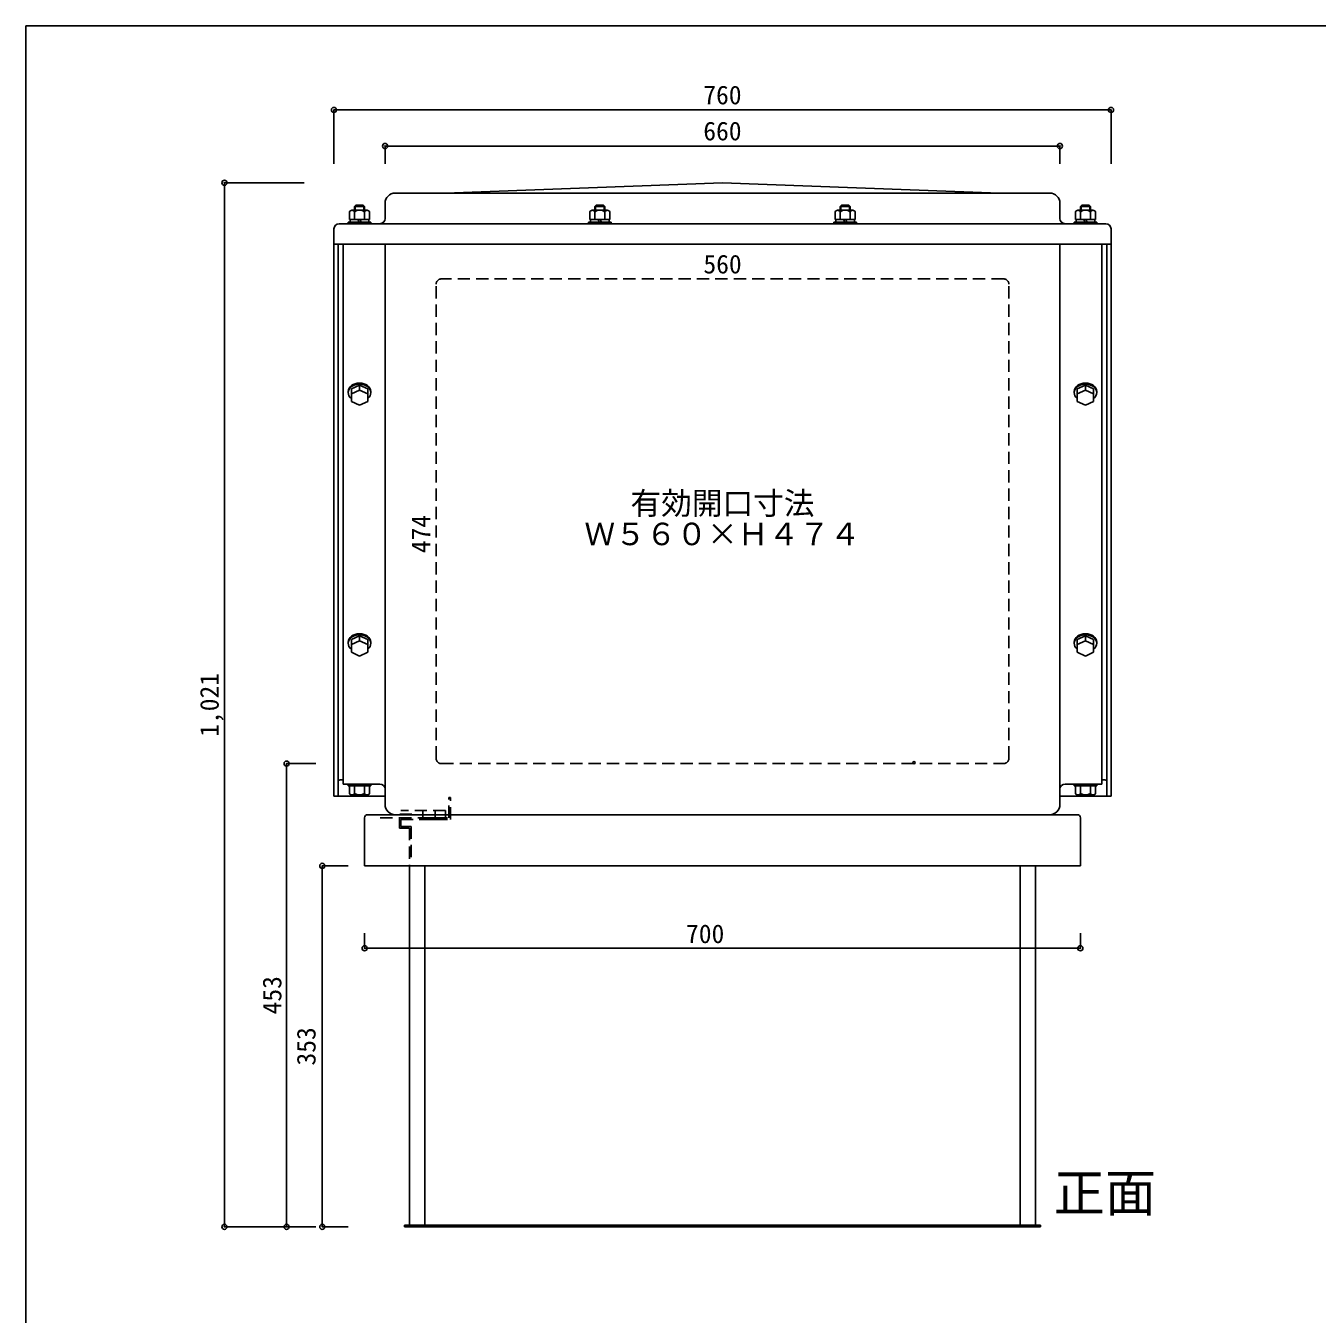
# Model space of a CAD drawing. Units: millimetres at full size, sheet at 1:10. Extents: x -10475 to 9199, y -10092 to 10143.
# Drawn here: x -6012 to -4749, y -4380 to -3120 of the extents above; entities that cross this region are included whole.
import ezdxf
from ezdxf.enums import TextEntityAlignment as Align

# ---------------------------------------------------------------- set-up
doc = ezdxf.new("R2010")
doc.units = ezdxf.units.MM
doc.header["$LTSCALE"] = 10
doc.header["$PDMODE"] = 32
doc.header["$PDSIZE"] = 5
doc.linetypes.add('DASHED1', pattern=[1.8, 1.2, -0.6])
for name, color, linetype in [('0-0_FRP', 7, 'Continuous'), ('0-1_SUS', 7, 'Continuous'), ('0-3_開口寸法', 2, 'DASHED1'), ('0-8_FRP寸法', 3, 'Continuous'), ('0-F_図面枠', 7, 'Continuous')]:
    doc.layers.add(name, color=color, linetype=linetype)
doc.styles.add('ＭＳ ゴシック', font='')
doc.styles.get('ＭＳ ゴシック').set_extended_font_data('MS Gothic')

msp = doc.modelspace()

# ---------------------------------------------------------------- linework, layer by layer
at = {"layer": '0-0_FRP'}
for p, q in [((-6011.52, -3119.95), (-2011.52, -3119.95)), ((-5680.16, -3296.73), (-5681.66, -3295.23)), ((-5445.16, -3296.73), (-5446.66, -3295.23)), ((-5205.16, -3296.73), (-5206.66, -3295.23)), ((-4970.16, -3296.73), (-4971.66, -3295.23)), ((-5694.97, -3309.34), (-5694.97, -3301.75)), ((-5677.8, -3300.34), (-5692.52, -3300.34)), ((-5690.16, -3296.73), (-5680.16, -3296.73)), ((-5690.16, -3296.73), (-5690.16, -3300.34)), ((-5690.07, -3309.34), (-5690.07, -3301.75)), ((-5680.25, -3309.34), (-5680.25, -3301.75)), ((-5680.16, -3300.34), (-5680.16, -3296.73)), ((-5675.34, -3309.34), (-5675.34, -3301.75)), ((-5459.97, -3309.34), (-5459.97, -3301.75)), ((-5442.8, -3300.34), (-5457.52, -3300.34)), ((-5455.16, -3296.73), (-5445.16, -3296.73)), ((-5455.16, -3296.73), (-5455.16, -3300.34)), ((-5455.07, -3309.34), (-5455.07, -3301.75)), ((-5445.25, -3309.34), (-5445.25, -3301.75)), ((-5445.16, -3300.34), (-5445.16, -3296.73)), ((-5440.34, -3309.34), (-5440.34, -3301.75)), ((-5219.97, -3309.34), (-5219.97, -3301.75)), ((-5202.8, -3300.34), (-5217.52, -3300.34)), ((-5215.16, -3296.73), (-5205.16, -3296.73)), ((-5215.16, -3296.73), (-5215.16, -3300.34)), ((-5215.07, -3309.34), (-5215.07, -3301.75)), ((-5205.25, -3309.34), (-5205.25, -3301.75)), ((-5205.16, -3300.34), (-5205.16, -3296.73)), ((-5200.34, -3309.34), (-5200.34, -3301.75)), ((-4984.97, -3309.34), (-4984.97, -3301.75)), ((-4967.8, -3300.34), (-4982.52, -3300.34)), ((-4980.16, -3296.73), (-4970.16, -3296.73)), ((-4980.16, -3296.73), (-4980.16, -3300.34)), ((-4980.07, -3309.34), (-4980.07, -3301.75)), ((-4970.25, -3309.34), (-4970.25, -3301.75)), ((-4970.16, -3300.34), (-4970.16, -3296.73)), ((-4965.34, -3309.34), (-4965.34, -3301.75)), ((-5696.16, -3311.84), (-5696.16, -3313.44)), ((-5676.16, -3311.84), (-5696.16, -3311.84)), ((-5675.34, -3309.34), (-5694.97, -3309.34)), ((-5694.36, -3311.84), (-5694.36, -3309.34)), ((-5685.4, -3309.34), (-5694.1, -3309.34)), ((-5686.54, -3311.84), (-5694.1, -3311.84)), ((-5686.8, -3309.34), (-5685.66, -3311.84)), ((-5683.51, -3311.84), (-5684.65, -3309.34)), ((-5674.16, -3311.84), (-5684.39, -3311.84)), ((-5675.7, -3309.34), (-5683.25, -3309.34)), ((-5675.96, -3309.34), (-5675.96, -3311.84)), ((-5674.16, -3311.84), (-5674.16, -3313.44)), ((-5461.16, -3311.84), (-5461.16, -3313.44)), ((-5441.16, -3311.84), (-5461.16, -3311.84)), ((-5440.34, -3309.34), (-5459.97, -3309.34)), ((-5459.36, -3311.84), (-5459.36, -3309.34)), ((-5450.4, -3309.34), (-5459.1, -3309.34)), ((-5451.54, -3311.84), (-5459.1, -3311.84)), ((-5451.8, -3309.34), (-5450.66, -3311.84)), ((-5448.51, -3311.84), (-5449.65, -3309.34)), ((-5439.16, -3311.84), (-5449.39, -3311.84)), ((-5440.7, -3309.34), (-5448.25, -3309.34)), ((-5440.96, -3309.34), (-5440.96, -3311.84)), ((-5439.16, -3311.84), (-5439.16, -3313.44)), ((-5221.16, -3311.84), (-5221.16, -3313.44)), ((-5201.16, -3311.84), (-5221.16, -3311.84)), ((-5200.34, -3309.34), (-5219.97, -3309.34)), ((-5219.36, -3311.84), (-5219.36, -3309.34)), ((-5210.4, -3309.34), (-5219.1, -3309.34)), ((-5211.54, -3311.84), (-5219.1, -3311.84)), ((-5211.8, -3309.34), (-5210.66, -3311.84)), ((-5208.51, -3311.84), (-5209.65, -3309.34)), ((-5199.16, -3311.84), (-5209.39, -3311.84)), ((-5200.7, -3309.34), (-5208.25, -3309.34)), ((-5200.96, -3309.34), (-5200.96, -3311.84)), ((-5199.16, -3311.84), (-5199.16, -3313.44)), ((-4986.16, -3311.84), (-4986.16, -3313.44)), ((-4966.16, -3311.84), (-4986.16, -3311.84)), ((-4965.34, -3309.34), (-4984.97, -3309.34)), ((-4984.36, -3311.84), (-4984.36, -3309.34)), ((-4975.4, -3309.34), (-4984.1, -3309.34)), ((-4976.54, -3311.84), (-4984.1, -3311.84)), ((-4976.8, -3309.34), (-4975.66, -3311.84)), ((-4973.51, -3311.84), (-4974.65, -3309.34)), ((-4964.16, -3311.84), (-4974.39, -3311.84)), ((-4965.7, -3309.34), (-4973.25, -3309.34)), ((-4965.96, -3309.34), (-4965.96, -3311.84)), ((-4964.16, -3311.84), (-4964.16, -3313.44)), ((-5693.16, -3474.95), (-5685.16, -3471.21)), ((-5685.16, -3471.21), (-5685.16, -3476.13)), ((-5685.16, -3471.21), (-5677.16, -3474.95)), ((-4983.16, -3474.95), (-4975.16, -3471.21)), ((-4975.16, -3471.21), (-4975.16, -3476.13)), ((-4975.16, -3471.21), (-4967.16, -3474.95)), ((-5693.16, -3474.95), (-5693.16, -3479.86)), ((-5693.16, -3479.86), (-5685.16, -3476.13)), ((-5693.16, -3479.86), (-5693.16, -3487.33)), ((-5685.16, -3476.13), (-5677.16, -3479.86)), ((-5677.16, -3474.95), (-5677.16, -3479.86)), ((-5677.16, -3479.86), (-5677.16, -3487.33)), ((-4983.16, -3474.95), (-4983.16, -3479.86)), ((-4983.16, -3479.86), (-4975.16, -3476.13)), ((-4983.16, -3479.86), (-4983.16, -3487.33)), ((-4975.16, -3476.13), (-4967.16, -3479.86)), ((-4967.16, -3474.95), (-4967.16, -3479.86)), ((-4967.16, -3479.86), (-4967.16, -3487.33)), ((-5693.16, -3487.33), (-5685.16, -3491.07)), ((-5685.16, -3491.07), (-5677.16, -3487.33)), ((-4983.16, -3487.33), (-4975.16, -3491.07)), ((-4975.16, -3491.07), (-4967.16, -3487.33)), ((-5693.16, -3720.1), (-5685.16, -3716.36)), ((-5693.16, -3720.1), (-5693.16, -3725.02)), ((-5693.16, -3725.02), (-5685.16, -3721.28)), ((-5693.16, -3725.02), (-5693.16, -3732.49)), ((-5685.16, -3716.36), (-5685.16, -3721.28)), ((-5685.16, -3716.36), (-5677.16, -3720.1)), ((-5685.16, -3721.28), (-5677.16, -3725.02)), ((-5677.16, -3720.1), (-5677.16, -3725.02)), ((-5677.16, -3725.02), (-5677.16, -3732.49)), ((-4983.16, -3720.1), (-4975.16, -3716.36)), ((-4983.16, -3720.1), (-4983.16, -3725.02)), ((-4983.16, -3725.02), (-4975.16, -3721.28)), ((-4983.16, -3725.02), (-4983.16, -3732.49)), ((-4975.16, -3716.36), (-4975.16, -3721.28)), ((-4975.16, -3716.36), (-4967.16, -3720.1)), ((-4975.16, -3721.28), (-4967.16, -3725.02)), ((-4967.16, -3720.1), (-4967.16, -3725.02)), ((-4967.16, -3725.02), (-4967.16, -3732.49)), ((-5693.16, -3732.49), (-5685.16, -3736.23)), ((-5685.16, -3736.23), (-5677.16, -3732.49)), ((-4983.16, -3732.49), (-4975.16, -3736.23)), ((-4975.16, -3736.23), (-4967.16, -3732.49)), ((-5696.16, -3861.44), (-5696.16, -3863.04)), ((-5696.16, -3863.04), (-5676.16, -3863.04)), ((-5674.16, -3863.04), (-5694.97, -3863.04)), ((-5694.97, -3863.04), (-5694.97, -3870.62)), ((-5690.07, -3863.04), (-5690.07, -3870.62)), ((-5680.25, -3863.04), (-5680.25, -3870.62)), ((-5675.34, -3863.04), (-5675.34, -3870.62)), ((-5674.16, -3861.44), (-5674.16, -3863.04)), ((-4984.97, -3863.04), (-4984.97, -3870.62)), ((-4964.16, -3863.04), (-4984.97, -3863.04)), ((-4980.07, -3863.04), (-4980.07, -3870.62)), ((-4970.25, -3863.04), (-4970.25, -3870.62)), ((-4965.34, -3863.04), (-4965.34, -3870.62)), ((-4964.16, -3861.44), (-4964.16, -3863.04))]:
    msp.add_line(p, q, dxfattribs=at)
at = {"layer": '0-0_FRP', "color": 4}
for p, q in [((-5650.16, -3283.44), (-5010.16, -3283.44)), ((-5330.16, -3273.44), (-5601.16, -3283.44)), ((-5330.16, -3273.44), (-5059.16, -3283.44)), ((-5680.96, -3300.34), (-5680.96, -3295.93)), ((-5660.16, -3308.44), (-5660.16, -3293.44)), ((-5445.96, -3300.34), (-5445.96, -3295.93)), ((-5205.96, -3300.34), (-5205.96, -3295.93)), ((-5000.16, -3308.44), (-5000.16, -3293.44)), ((-4970.96, -3300.34), (-4970.96, -3295.93)), ((-5710.16, -3318.44), (-5710.16, -3873.44)), ((-5665.16, -3313.44), (-5705.16, -3313.44)), ((-5665.16, -3313.44), (-4995.16, -3313.44)), ((-4995.16, -3313.44), (-4955.16, -3313.44)), ((-4950.16, -3318.44), (-4950.16, -3333.44)), ((-5710.16, -3333.44), (-4950.16, -3333.44)), ((-5706.16, -3333.44), (-5706.16, -3873.44)), ((-5701.16, -3861.44), (-5701.16, -3333.44)), ((-5660.16, -3333.44), (-5660.16, -3837.44)), ((-5000.16, -3333.44), (-5000.16, -3367.44)), ((-4959.16, -3861.44), (-4959.16, -3333.44)), ((-4950.16, -3333.44), (-4954.16, -3333.44)), ((-4954.16, -3873.44), (-4954.16, -3333.44)), ((-4950.16, -3333.44), (-4950.16, -3873.44)), ((-5000.16, -3367.44), (-5000.16, -3837.44)), ((-5660.16, -3837.44), (-5660.16, -3881.44)), ((-5000.16, -3837.44), (-5000.16, -3881.44)), ((-5704.21, -3857.44), (-5701.16, -3857.44)), ((-5685.16, -3861.44), (-5701.16, -3861.44)), ((-5665.16, -3861.44), (-5685.16, -3861.44)), ((-4995.16, -3861.44), (-4975.16, -3861.44)), ((-4975.16, -3861.44), (-4959.16, -3861.44)), ((-4956.16, -3857.44), (-4959.16, -3857.44)), ((-5710.16, -3873.44), (-5706.16, -3873.44)), ((-5706.16, -3873.44), (-5660.16, -3873.44)), ((-5680.16, -3894.44), (-5680.16, -3941.44)), ((-5677.16, -3891.44), (-5650.16, -3891.44)), ((-5670.16, -3891.44), (-5601.16, -3891.44)), ((-5650.16, -3891.44), (-5623.16, -3891.44)), ((-5650.16, -3891.44), (-5623.16, -3891.44)), ((-5611.16, -3891.44), (-5601.16, -3891.44)), ((-5611.16, -3891.44), (-5601.16, -3891.44)), ((-5059.16, -3891.44), (-5601.16, -3891.44)), ((-5049.16, -3891.44), (-5059.16, -3891.44)), ((-4983.16, -3891.44), (-5059.16, -3891.44)), ((-5010.16, -3891.44), (-5037.16, -3891.44)), ((-4985.16, -3891.44), (-5010.16, -3891.44)), ((-4980.16, -3894.44), (-4980.16, -3941.44)), ((-5680.16, -3941.44), (-4983.16, -3941.44)), ((-4983.16, -3941.44), (-4980.16, -3941.44))]:
    msp.add_line(p, q, dxfattribs=at)
at = {"layer": '0-0_FRP', "color": 3}
for p, q in [((-5696.16, -3477.64), (-5696.16, -3478.68)), ((-5674.16, -3477.64), (-5674.16, -3478.68)), ((-4986.16, -3477.64), (-4986.16, -3478.68)), ((-4964.16, -3477.64), (-4964.16, -3478.68)), ((-5696.16, -3722.8), (-5696.16, -3723.84)), ((-5674.16, -3722.8), (-5674.16, -3723.84)), ((-4986.16, -3722.8), (-4986.16, -3723.84)), ((-4964.16, -3722.8), (-4964.16, -3723.84))]:
    msp.add_line(p, q, dxfattribs=at)
at = {"layer": '0-0_FRP', "color": 4, "linetype": 'DASHED1'}
for p, q in [((-5601.16, -3887.44), (-5644.67, -3887.44)), ((-5623.16, -3894.44), (-5623.16, -3887.44)), ((-5611.16, -3894.44), (-5611.16, -3887.44)), ((-5601.16, -3894.44), (-5601.16, -3887.44)), ((-5664.86, -3894.44), (-5646.16, -3894.44))]:
    msp.add_line(p, q, dxfattribs=at)
at = {"layer": '0-0_FRP'}
for points in [[(-5681.66, -3295.23), (-5688.66, -3295.23), (-5690.16, -3296.73)], [(-5446.66, -3295.23), (-5453.66, -3295.23), (-5455.16, -3296.73)], [(-5206.66, -3295.23), (-5213.66, -3295.23), (-5215.16, -3296.73)], [(-4971.66, -3295.23), (-4978.66, -3295.23), (-4980.16, -3296.73)], [(-4986.16, -3861.44), (-4986.16, -3863.04), (-4966.16, -3863.04)], [(-5677.8, -3872.04), (-5692.52, -3872.04), (-5677.8, -3872.04)], [(-4967.8, -3872.04), (-4982.52, -3872.04), (-4967.8, -3872.04)]]:
    msp.add_lwpolyline(points, dxfattribs=at)
at = {"layer": '0-0_FRP', "color": 4}
for points in [[(-5689.36, -3295.93), (-5689.36, -3298.57), (-5689.36, -3300.34)], [(-5454.36, -3295.93), (-5454.36, -3298.57), (-5454.36, -3300.34)], [(-5214.36, -3295.93), (-5214.36, -3298.57), (-5214.36, -3300.34)], [(-4979.36, -3295.93), (-4979.36, -3298.57), (-4979.36, -3300.34)], [(-4950.16, -3873.44), (-4954.16, -3873.44), (-5000.16, -3873.44)]]:
    msp.add_lwpolyline(points, dxfattribs=at)
for centre, radius, start, end in [((-5650.16, -3293.44), 10, 90, 180), ((-5010.16, -3293.44), 10, 0, 90), ((-5665.16, -3308.44), 5, 270, 0), ((-4995.16, -3308.44), 5, 180, 270), ((-5705.16, -3318.44), 5, 90, 180), ((-4955.16, -3318.44), 5, 0, 90), ((-5704.16, -3859.44), 2, 90, 180), ((-5665.16, -3866.44), 5, 0, 90), ((-4995.16, -3866.44), 5, 90, 180), ((-4956.16, -3859.44), 2, 0, 90), ((-5650.16, -3881.44), 10, 180, 270), ((-5010.16, -3881.44), 10, 270, 0), ((-5677.16, -3894.44), 3, 90, 180), ((-4983.16, -3894.44), 3, 0, 90)]:
    msp.add_arc(centre, radius, start, end, dxfattribs=at)
at = {"layer": '0-0_FRP'}
for centre, radius, start, end in [((-5692.52, -3303.17), 2.83, 29.99985, 149.99985), ((-5685.16, -3309.54), 9.21, 57.79585, 122.2043), ((-5677.8, -3303.17), 2.83, 29.99985, 149.99985), ((-5457.52, -3303.17), 2.83, 29.99985, 149.99985), ((-5450.16, -3309.54), 9.21, 57.79585, 122.2043), ((-5442.8, -3303.17), 2.83, 29.99985, 149.99985), ((-5217.52, -3303.17), 2.83, 29.99985, 149.99985), ((-5210.16, -3309.54), 9.21, 57.79585, 122.2043), ((-5202.8, -3303.17), 2.83, 29.99985, 149.99985), ((-4982.52, -3303.17), 2.83, 29.99985, 149.99985), ((-4975.16, -3309.54), 9.21, 57.79585, 122.2043), ((-4967.8, -3303.17), 2.83, 29.99985, 149.99985), ((-5692.52, -3869.2), 2.83, 210.00015, 330.00015), ((-5685.16, -3862.83), 9.21, 237.7957, 302.20415), ((-5677.8, -3869.2), 2.83, 210.00015, 330.00015), ((-4982.52, -3869.2), 2.83, 210.00015, 330.00015), ((-4975.16, -3862.83), 9.21, 237.7957, 302.20415), ((-4967.8, -3869.2), 2.83, 210.00015, 330.00015)]:
    msp.add_arc(centre, radius, start, end, dxfattribs=at)
at = {"layer": '0-0_FRP', "color": 3}
for centre, start_param, end_param in [((-5685.16, -3478.68), 2.3851363, 7.0396417), ((-5685.16, -3477.64), 3.1415927, 6.2831853), ((-4975.16, -3478.68), 2.3851363, 7.0396417), ((-4975.16, -3477.64), 3.1415927, 6.2831853), ((-5685.16, -3723.84), 2.3851363, 7.0396417), ((-5685.16, -3722.8), 3.1415927, 6.2831853), ((-4975.16, -3723.84), 2.3851363, 7.0396417), ((-4975.16, -3722.8), 3.1415927, 6.2831853)]:
    msp.add_ellipse(centre, major_axis=(-11, 0), ratio=0.761243, start_param=start_param, end_param=end_param, dxfattribs=at)
at = {"layer": '0-1_SUS', "linetype": 'DASHED1'}
for p, q in [((-5597.66, -3874.44), (-5596.16, -3874.44)), ((-5596.16, -3895.94), (-5596.16, -3874.44)), ((-5644.66, -3895.94), (-5623.16, -3895.94)), ((-5644.66, -3895.94), (-5644.66, -3902.94)), ((-5623.16, -3894.44), (-5623.16, -3895.94)), ((-5623.16, -3895.94), (-5611.16, -3895.94)), ((-5611.16, -3894.44), (-5611.16, -3895.94)), ((-5611.16, -3895.94), (-5596.16, -3895.94)), ((-5636.16, -3904.44), (-5636.16, -3941.44))]:
    msp.add_line(p, q, dxfattribs=at)
at = {"layer": '0-1_SUS', "color": 2}
msp.add_line((-5645.89, -3890.94), (-5633.98, -3890.94), dxfattribs=at)
at = {"layer": '0-1_SUS'}
for p, q in [((-5636.16, -3941.44), (-5636.16, -4292.94)), ((-5621.16, -3941.44), (-5621.16, -4292.94)), ((-5039.16, -3941.44), (-5039.16, -4292.94)), ((-5024.16, -3941.44), (-5024.16, -4292.94)), ((-5636.16, -4294.44), (-5619.56, -4294.44)), ((-5619.56, -4294.44), (-5607.56, -4294.44)), ((-5599.56, -4294.44), (-5060.76, -4294.44)), ((-5052.76, -4294.44), (-5060.76, -4294.44)), ((-5052.76, -4294.44), (-5040.76, -4294.44))]:
    msp.add_line(p, q, dxfattribs=at)
at = {"layer": '0-1_SUS', "linetype": 'DASHED1'}
for points in [[(-5611.16, -3894.44), (-5597.66, -3894.44), (-5597.66, -3874.44)], [(-5646.16, -3894.44), (-5646.16, -3904.44), (-5636.16, -3904.44)], [(-5646.16, -3894.44), (-5623.16, -3894.44), (-5611.16, -3894.44)], [(-5644.66, -3902.94), (-5634.66, -3902.94), (-5634.66, -3932.86)]]:
    msp.add_lwpolyline(points, dxfattribs=at)
at = {"layer": '0-1_SUS'}
for points in [[(-5641.16, -4292.94), (-5641.16, -4294.44), (-5599.56, -4294.44)], [(-5641.16, -4292.94), (-5019.16, -4292.94), (-5019.16, -4294.44), (-5040.76, -4294.44)]]:
    msp.add_lwpolyline(points, dxfattribs=at)
at = {"layer": '0-3_開口寸法'}
for p, q in [((-5055.16, -3367.44), (-5605.16, -3367.44)), ((-5610.16, -3836.44), (-5610.16, -3372.44)), ((-5050.16, -3836.44), (-5050.16, -3372.44)), ((-5605.16, -3841.44), (-5055.16, -3841.44))]:
    msp.add_line(p, q, dxfattribs=at)
at = {"layer": '0-3_開口寸法', "color": 4, "linetype": 'Continuous'}
msp.add_circle((-5142.85, -3840.51), 1, dxfattribs=at)
at = {"layer": '0-3_開口寸法'}
for centre, start, end in [((-5605.16, -3372.44), 90, 180), ((-5055.16, -3372.44), 0, 90), ((-5605.16, -3836.44), 180, 270), ((-5055.16, -3836.44), 270, 0)]:
    msp.add_arc(centre, 5, start, end, dxfattribs=at)
at = {"layer": '0-8_FRP寸法', "color": 4}
for p, q in [((-5710.16, -3202.23), (-4950.16, -3202.23)), ((-5660.16, -3237.48), (-5000.16, -3237.48)), ((-5817.32, -3273.44), (-5817.32, -4294.44)), ((-5756.5, -3841.44), (-5756.5, -4294.44)), ((-5721.63, -3941.44), (-5721.63, -4294.44)), ((-5680.16, -4022), (-4980.16, -4022))]:
    msp.add_line(p, q, dxfattribs=at)
at = {"layer": '0-8_FRP寸法'}
for p, q in [((-5710.16, -3202.23), (-5710.16, -3254.75)), ((-4950.16, -3202.23), (-4950.16, -3254.75)), ((-5660.16, -3237.48), (-5660.16, -3254.75)), ((-5000.16, -3237.48), (-5000.16, -3254.75)), ((-5817.32, -3273.44), (-5739.21, -3273.44)), ((-5756.5, -3841.44), (-5727.97, -3841.44)), ((-5721.63, -3941.44), (-5696.27, -3941.44)), ((-5680.16, -4022), (-5680.16, -4007.29)), ((-4980.16, -4022), (-4980.16, -4007.29)), ((-5817.32, -4294.44), (-5739.21, -4294.44)), ((-5756.5, -4294.44), (-5727.97, -4294.44)), ((-5721.63, -4294.44), (-5696.27, -4294.44))]:
    msp.add_line(p, q, dxfattribs=at)
at = {"layer": '0-8_FRP寸法', "color": 6}
for p in [(-5710.16, -3202.23), (-4950.16, -3202.23), (-5660.16, -3237.48), (-5000.16, -3237.48), (-5817.32, -3273.44), (-5756.5, -3841.44), (-5721.63, -3941.44), (-5680.16, -4022), (-4980.16, -4022), (-5817.32, -4294.44), (-5756.5, -4294.44), (-5721.63, -4294.44)]:
    msp.add_point(p, dxfattribs=at)
at = {"layer": '0-F_図面枠'}
msp.add_line((-6011.52, -3119.95), (-6011.52, -5879.95), dxfattribs=at)

# ---------------------------------------------------------------- texts
at = {"layer": '0-3_開口寸法', "color": 3, "style": 'ＭＳ ゴシック'}
for s, height, p in [('560', 18.33, (-5348.79, -3367.63)), ('有効開口寸法', 21.99, (-5420.16, -3604.44)), ('Ｗ５６０×Ｈ４７４', 21.99, (-5465.16, -3634.44))]:
    msp.add_text(s, height=height, dxfattribs=at).set_placement(p, align=Align.BOTTOM_LEFT)
msp.add_text('474', height=18.33, rotation=90, dxfattribs=at).set_placement((-5610.46, -3635.64), align=Align.BOTTOM_LEFT)
at = {"layer": '0-8_FRP寸法', "style": 'ＭＳ ゴシック'}
for s, p in [('760', (-5348.91, -3202.23)), ('660', (-5348.91, -3237.48)), ('700', (-5365.78, -4022.51))]:
    msp.add_text(s, height=18.33, dxfattribs=at).set_placement(p, align=Align.BOTTOM_LEFT)
for s, p in [('1,021', (-5817.32, -3815.19)), ('453', (-5756.08, -4086.69)), ('353', (-5722.65, -4136.69))]:
    msp.add_text(s, height=18.33, rotation=90, dxfattribs=at).set_placement(p, align=Align.BOTTOM_LEFT)
at = {"layer": '0-8_FRP寸法', "color": 6, "style": 'ＭＳ ゴシック'}
msp.add_text('正面', height=36.66, dxfattribs=at).set_placement((-5006.13, -4290.6), align=Align.BOTTOM_LEFT)

doc.saveas('drawing.dxf')
